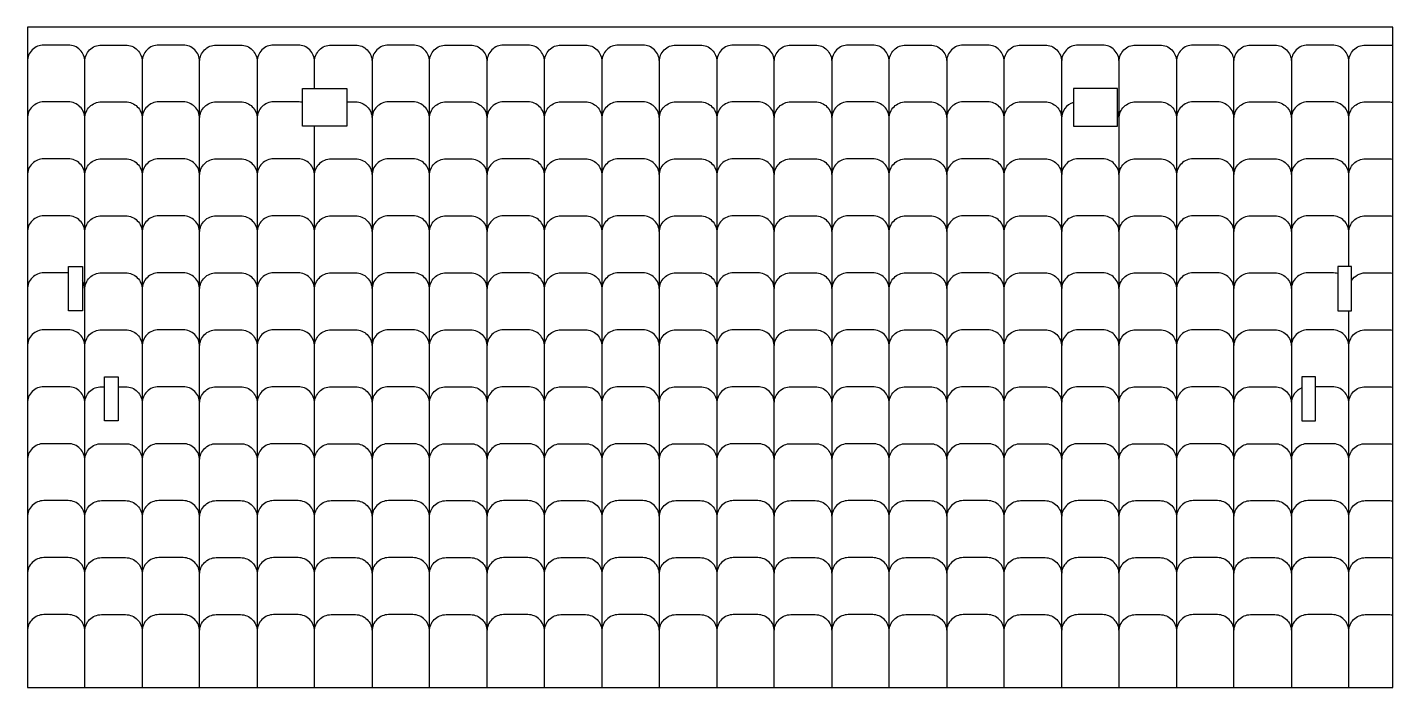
# Model space of a CAD drawing. Extents: x 450 to 4912, y 968 to 4415.
# Drawn here: x 3694 to 4885, y 3154 to 3730 of the extents above; entities that cross this region are included whole.
import ezdxf

# ---------------------------------------------------------------- set-up
doc = ezdxf.new("R2010")
doc.units = 0
doc.header["$MEASUREMENT"] = 0
doc.layers.add('LAYER1', color=18, linetype='CONTINUOUS')

msp = doc.modelspace()

# ---------------------------------------------------------------- linework, layer by layer
at = {"layer": 'LAYER1'}
for points in [[(3694.5, 3730.1), (3694.5, 3154.1), (4884.9, 3154.1), (4884.9, 3730.1)], [(3972.9, 3643.8), (3934.5, 3643.8), (3934.5, 3676.8), (3972.9, 3676.8)], [(4606.5, 3643.8), (4644.9, 3643.8), (4644.9, 3676.8), (4606.5, 3676.8)], [(3742.5, 3521.3), (3742.5, 3482.9), (3730.5, 3482.9), (3730.5, 3521.3)], [(4836.9, 3521.3), (4836.9, 3482.9), (4848.9, 3482.9), (4848.9, 3521.3)], [(3773.7, 3425.3), (3773.7, 3386.9), (3761.7, 3386.9), (3761.7, 3425.3)], [(4805.7, 3425.3), (4805.7, 3386.9), (4817.7, 3386.9), (4817.7, 3425.3)]]:
    msp.add_lwpolyline(points, close=True, dxfattribs=at)
for points in [[(3744.6, 3700.2, 0.414214), (3730.2, 3714.6), (3708.9, 3714.6, 0.414214), (3694.5, 3700.2)], [(3744.6, 3700.2, -0.414214), (3759, 3714.6), (3780.2, 3714.6, -0.414214), (3794.6, 3700.2)], [(3844.7, 3700.2, 0.414214), (3830.3, 3714.6), (3809, 3714.6, 0.414214), (3794.6, 3700.2)], [(3844.7, 3700.2, -0.414214), (3859.1, 3714.6), (3880.4, 3714.6, -0.414214), (3894.8, 3700.2)], [(3944.9, 3700.2, 0.414214), (3930.5, 3714.6), (3909.2, 3714.6, 0.414214), (3894.8, 3700.2)], [(3944.9, 3676.8), (3944.9, 3700.2, -0.414214), (3959.3, 3714.6), (3980.6, 3714.6, -0.414214), (3995, 3700.2)], [(4045.1, 3700.2, 0.414214), (4030.7, 3714.6), (4009.4, 3714.6, 0.414214), (3995, 3700.2)], [(4045.1, 3700.2, -0.414214), (4059.5, 3714.6), (4080.8, 3714.6, -0.414214), (4095.2, 3700.2)], [(4145.3, 3700.2, 0.414214), (4130.9, 3714.6), (4109.6, 3714.6, 0.414214), (4095.2, 3700.2)], [(4145.3, 3700.2, -0.414214), (4159.7, 3714.6), (4181, 3714.6, -0.414214), (4195.4, 3700.2)], [(4245.5, 3700.2, 0.414214), (4231.1, 3714.6), (4209.8, 3714.6, 0.414214), (4195.4, 3700.2)], [(4245.5, 3700.2, -0.414214), (4259.9, 3714.6), (4281.2, 3714.6, -0.414214), (4295.6, 3700.2)], [(4345.7, 3700.2, 0.414214), (4331.3, 3714.6), (4310, 3714.6, 0.414214), (4295.6, 3700.2)], [(4345.7, 3700.2, -0.414214), (4360.1, 3714.6), (4381.4, 3714.6, -0.414214), (4395.8, 3700.2)], [(4445.9, 3700.2, 0.414214), (4431.5, 3714.6), (4410.2, 3714.6, 0.414214), (4395.8, 3700.2)], [(4445.9, 3700.2, -0.414214), (4460.3, 3714.6), (4481.6, 3714.6, -0.414214), (4496, 3700.2)], [(4546.1, 3700.2, 0.414214), (4531.7, 3714.6), (4510.4, 3714.6, 0.414214), (4496, 3700.2)], [(4546.1, 3700.2, -0.414214), (4560.5, 3714.6), (4581.8, 3714.6, -0.414214), (4596.2, 3700.2)], [(4646.3, 3700.2, 0.414214), (4631.9, 3714.6), (4610.6, 3714.6, 0.414214), (4596.2, 3700.2)], [(4646.3, 3700.2, -0.414214), (4660.7, 3714.6), (4682, 3714.6, -0.414214), (4696.4, 3700.2)], [(4746.5, 3700.2, 0.414214), (4732.1, 3714.6), (4710.8, 3714.6, 0.414214), (4696.4, 3700.2)], [(4746.5, 3700.2, -0.414214), (4760.9, 3714.6), (4782.1, 3714.6, -0.414214), (4796.5, 3700.2)], [(4846.6, 3700.2, 0.414214), (4832.2, 3714.6), (4810.9, 3714.6, 0.414214), (4796.5, 3700.2)], [(4846.6, 3700.2, -0.414214), (4861, 3714.6), (4882.3, 3714.6, -0.043988), (4884.9, 3714.4)], [(3744.6, 3650.6, 0.414214), (3730.2, 3665), (3708.9, 3665, 0.414214), (3694.5, 3650.6)], [(3744.6, 3650.6, -0.414214), (3759, 3665), (3780.2, 3665, -0.414214), (3794.6, 3650.6)], [(3844.7, 3650.6, 0.414214), (3830.3, 3665), (3809, 3665, 0.414214), (3794.6, 3650.6)], [(3844.7, 3650.6, -0.414214), (3859.1, 3665), (3880.4, 3665, -0.414214), (3894.8, 3650.6)], [(3934.5, 3664.4, 0.069122), (3930.5, 3665), (3909.2, 3665, 0.414214), (3894.8, 3650.6)], [(3972.9, 3665), (3980.6, 3665, -0.414214), (3995, 3650.6)], [(4045.1, 3650.6, 0.414214), (4030.7, 3665), (4009.4, 3665, 0.414214), (3995, 3650.6)], [(4045.1, 3650.6, -0.414214), (4059.5, 3665), (4080.8, 3665, -0.414214), (4095.2, 3650.6)], [(4145.3, 3650.6, 0.414214), (4130.9, 3665), (4109.6, 3665, 0.414214), (4095.2, 3650.6)], [(4145.3, 3650.6, -0.414214), (4159.7, 3665), (4181, 3665, -0.414214), (4195.4, 3650.6)], [(4245.5, 3650.6, 0.414214), (4231.1, 3665), (4209.8, 3665, 0.414214), (4195.4, 3650.6)], [(4245.5, 3650.6, -0.414214), (4259.9, 3665), (4281.2, 3665, -0.414214), (4295.6, 3650.6)], [(4345.7, 3650.6, 0.414214), (4331.3, 3665), (4310, 3665, 0.414214), (4295.6, 3650.6)], [(4345.7, 3650.6, -0.414214), (4360.1, 3665), (4381.4, 3665, -0.414214), (4395.8, 3650.6)], [(4445.9, 3650.6, 0.414214), (4431.5, 3665), (4410.2, 3665, 0.414214), (4395.8, 3650.6)], [(4445.9, 3650.6, -0.414214), (4460.3, 3665), (4481.6, 3665, -0.414214), (4496, 3650.6)], [(4546.1, 3650.6, 0.414214), (4531.7, 3665), (4510.4, 3665, 0.414214), (4496, 3650.6)], [(4546.1, 3650.6, -0.414214), (4560.5, 3665), (4581.8, 3665, -0.414214), (4596.2, 3650.6)], [(4606.5, 3664.4, 0.331751), (4596.2, 3650.6)], [(4646.3, 3650.6, 0.111847), (4644.9, 3656.8)], [(4646.3, 3650.6, -0.414214), (4660.7, 3665), (4682, 3665, -0.414214), (4696.4, 3650.6)], [(4746.5, 3650.6, 0.414214), (4732.1, 3665), (4710.8, 3665, 0.414214), (4696.4, 3650.6)], [(4746.5, 3650.6, -0.414214), (4760.9, 3665), (4782.1, 3665, -0.414214), (4796.5, 3650.6)], [(4846.6, 3650.6, 0.414214), (4832.2, 3665), (4810.9, 3665, 0.414214), (4796.5, 3650.6)], [(4846.6, 3650.6, -0.414214), (4861, 3665), (4882.3, 3665, -0.043988), (4884.9, 3664.7)], [(3744.6, 3600.9, 0.414214), (3730.2, 3615.3), (3708.9, 3615.3, 0.414214), (3694.5, 3600.9)], [(3744.6, 3600.9, -0.414214), (3759, 3615.3), (3780.2, 3615.3, -0.414214), (3794.6, 3600.9)], [(3844.7, 3600.9, 0.414214), (3830.3, 3615.3), (3809, 3615.3, 0.414214), (3794.6, 3600.9)], [(3844.7, 3600.9, -0.414214), (3859.1, 3615.3), (3880.4, 3615.3, -0.414214), (3894.8, 3600.9)], [(3944.9, 3600.9, 0.414214), (3930.5, 3615.3), (3909.2, 3615.3, 0.414214), (3894.8, 3600.9)], [(3944.9, 3600.9, -0.414214), (3959.3, 3615.3), (3980.6, 3615.3, -0.414214), (3995, 3600.9)], [(4045.1, 3600.9, 0.414214), (4030.7, 3615.3), (4009.4, 3615.3, 0.414214), (3995, 3600.9)], [(4045.1, 3600.9, -0.414214), (4059.5, 3615.3), (4080.8, 3615.3, -0.414214), (4095.2, 3600.9)], [(4145.3, 3600.9, 0.414214), (4130.9, 3615.3), (4109.6, 3615.3, 0.414214), (4095.2, 3600.9)], [(4145.3, 3600.9, -0.414214), (4159.7, 3615.3), (4181, 3615.3, -0.414214), (4195.4, 3600.9)], [(4245.5, 3600.9, 0.414214), (4231.1, 3615.3), (4209.8, 3615.3, 0.414214), (4195.4, 3600.9)], [(4245.5, 3600.9, -0.414214), (4259.9, 3615.3), (4281.2, 3615.3, -0.414214), (4295.6, 3600.9)], [(4345.7, 3600.9, 0.414214), (4331.3, 3615.3), (4310, 3615.3, 0.414214), (4295.6, 3600.9)], [(4345.7, 3600.9, -0.414214), (4360.1, 3615.3), (4381.4, 3615.3, -0.414214), (4395.8, 3600.9)], [(4445.9, 3600.9, 0.414214), (4431.5, 3615.3), (4410.2, 3615.3, 0.414214), (4395.8, 3600.9)], [(4445.9, 3600.9, -0.414214), (4460.3, 3615.3), (4481.6, 3615.3, -0.414214), (4496, 3600.9)], [(4546.1, 3600.9, 0.414214), (4531.7, 3615.3), (4510.4, 3615.3, 0.414214), (4496, 3600.9)], [(4546.1, 3600.9, -0.414214), (4560.5, 3615.3), (4581.8, 3615.3, -0.414214), (4596.2, 3600.9)], [(4646.3, 3600.9, 0.414214), (4631.9, 3615.3), (4610.6, 3615.3, 0.414214), (4596.2, 3600.9)], [(4646.3, 3600.9, -0.414214), (4660.7, 3615.3), (4682, 3615.3, -0.414214), (4696.4, 3600.9)], [(4746.5, 3600.9, 0.414214), (4732.1, 3615.3), (4710.8, 3615.3, 0.414214), (4696.4, 3600.9)], [(4746.5, 3600.9, -0.414214), (4760.9, 3615.3), (4782.1, 3615.3, -0.414214), (4796.5, 3600.9)], [(4846.6, 3600.9, 0.414214), (4832.2, 3615.3), (4810.9, 3615.3, 0.414214), (4796.5, 3600.9)], [(4846.6, 3600.9, -0.414214), (4861, 3615.3), (4882.3, 3615.3, -0.043988), (4884.9, 3615)], [(3744.6, 3551.2, 0.414214), (3730.2, 3565.6), (3708.9, 3565.6, 0.414214), (3694.5, 3551.2)], [(3744.6, 3551.2, -0.414214), (3759, 3565.6), (3780.2, 3565.6, -0.414214), (3794.6, 3551.2)], [(3844.7, 3551.2, 0.414214), (3830.3, 3565.6), (3809, 3565.6, 0.414214), (3794.6, 3551.2)], [(3844.7, 3551.2, -0.414214), (3859.1, 3565.6), (3880.4, 3565.6, -0.414214), (3894.8, 3551.2)], [(3944.9, 3551.2, 0.414214), (3930.5, 3565.6), (3909.2, 3565.6, 0.414214), (3894.8, 3551.2)], [(3944.9, 3551.2, -0.414214), (3959.3, 3565.6), (3980.6, 3565.6, -0.414214), (3995, 3551.2)], [(4045.1, 3551.2, 0.414214), (4030.7, 3565.6), (4009.4, 3565.6, 0.414214), (3995, 3551.2)], [(4045.1, 3551.2, -0.414214), (4059.5, 3565.6), (4080.8, 3565.6, -0.414214), (4095.2, 3551.2)], [(4145.3, 3551.2, 0.414214), (4130.9, 3565.6), (4109.6, 3565.6, 0.414214), (4095.2, 3551.2)], [(4145.3, 3551.2, -0.414214), (4159.7, 3565.6), (4181, 3565.6, -0.414214), (4195.4, 3551.2)], [(4245.5, 3551.2, 0.414214), (4231.1, 3565.6), (4209.8, 3565.6, 0.414214), (4195.4, 3551.2)], [(4245.5, 3551.2, -0.414214), (4259.9, 3565.6), (4281.2, 3565.6, -0.414214), (4295.6, 3551.2)], [(4345.7, 3551.2, 0.414214), (4331.3, 3565.6), (4310, 3565.6, 0.414214), (4295.6, 3551.2)], [(4345.7, 3551.2, -0.414214), (4360.1, 3565.6), (4381.4, 3565.6, -0.414214), (4395.8, 3551.2)], [(4445.9, 3551.2, 0.414214), (4431.5, 3565.6), (4410.2, 3565.6, 0.414214), (4395.8, 3551.2)], [(4445.9, 3551.2, -0.414214), (4460.3, 3565.6), (4481.6, 3565.6, -0.414214), (4496, 3551.2)], [(4546.1, 3551.2, 0.414214), (4531.7, 3565.6), (4510.4, 3565.6, 0.414214), (4496, 3551.2)], [(4546.1, 3551.2, -0.414214), (4560.5, 3565.6), (4581.8, 3565.6, -0.414214), (4596.2, 3551.2)], [(4646.3, 3551.2, 0.414214), (4631.9, 3565.6), (4610.6, 3565.6, 0.414214), (4596.2, 3551.2)], [(4646.3, 3551.2, -0.414214), (4660.7, 3565.6), (4682, 3565.6, -0.414214), (4696.4, 3551.2)], [(4746.5, 3551.2, 0.414214), (4732.1, 3565.6), (4710.8, 3565.6, 0.414214), (4696.4, 3551.2)], [(4746.5, 3551.2, -0.414214), (4760.9, 3565.6), (4782.1, 3565.6, -0.414214), (4796.5, 3551.2)], [(4846.6, 3551.2, 0.414214), (4832.2, 3565.6), (4810.9, 3565.6, 0.414214), (4796.5, 3551.2)], [(4846.6, 3551.2, -0.414214), (4861, 3565.6), (4882.3, 3565.6, -0.043988), (4884.9, 3565.4)], [(3730.5, 3515.9, 0.005295), (3730.2, 3515.9), (3708.9, 3515.9, 0.414214), (3694.5, 3501.5)], [(3744.6, 3501.5, -0.414214), (3759, 3515.9), (3780.2, 3515.9, -0.414214), (3794.6, 3501.5)], [(3844.7, 3501.5, 0.414214), (3830.3, 3515.9), (3809, 3515.9, 0.414214), (3794.6, 3501.5)], [(3844.7, 3501.5, -0.414214), (3859.1, 3515.9), (3880.4, 3515.9, -0.414214), (3894.8, 3501.5)], [(3944.9, 3501.5, 0.414214), (3930.5, 3515.9), (3909.2, 3515.9, 0.414214), (3894.8, 3501.5)], [(3944.9, 3501.5, -0.414214), (3959.3, 3515.9), (3980.6, 3515.9, -0.414214), (3995, 3501.5)], [(4045.1, 3501.5, 0.414214), (4030.7, 3515.9), (4009.4, 3515.9, 0.414214), (3995, 3501.5)], [(4045.1, 3501.5, -0.414214), (4059.5, 3515.9), (4080.8, 3515.9, -0.414214), (4095.2, 3501.5)], [(4145.3, 3501.5, 0.414214), (4130.9, 3515.9), (4109.6, 3515.9, 0.414214), (4095.2, 3501.5)], [(4145.3, 3501.5, -0.414214), (4159.7, 3515.9), (4181, 3515.9, -0.414214), (4195.4, 3501.5)], [(4245.5, 3501.5, 0.414214), (4231.1, 3515.9), (4209.8, 3515.9, 0.414214), (4195.4, 3501.5)], [(4245.5, 3501.5, -0.414214), (4259.9, 3515.9), (4281.2, 3515.9, -0.414214), (4295.6, 3501.5)], [(4345.7, 3501.5, 0.414214), (4331.3, 3515.9), (4310, 3515.9, 0.414214), (4295.6, 3501.5)], [(4345.7, 3501.5, -0.414214), (4360.1, 3515.9), (4381.4, 3515.9, -0.414214), (4395.8, 3501.5)], [(4445.9, 3501.5, 0.414214), (4431.5, 3515.9), (4410.2, 3515.9, 0.414214), (4395.8, 3501.5)], [(4445.9, 3501.5, -0.414214), (4460.3, 3515.9), (4481.6, 3515.9, -0.414214), (4496, 3501.5)], [(4546.1, 3501.5, 0.414214), (4531.7, 3515.9), (4510.4, 3515.9, 0.414214), (4496, 3501.5)], [(4546.1, 3501.5, -0.414214), (4560.5, 3515.9), (4581.8, 3515.9, -0.414214), (4596.2, 3501.5)], [(4646.3, 3501.5, 0.414214), (4631.9, 3515.9), (4610.6, 3515.9, 0.414214), (4596.2, 3501.5)], [(4646.3, 3501.5, -0.414214), (4660.7, 3515.9), (4682, 3515.9, -0.414214), (4696.4, 3501.5)], [(4746.5, 3501.5, 0.414214), (4732.1, 3515.9), (4710.8, 3515.9, 0.414214), (4696.4, 3501.5)], [(4746.5, 3501.5, -0.414214), (4760.9, 3515.9), (4782.1, 3515.9, -0.414214), (4796.5, 3501.5)], [(4836.9, 3515.2, 0.081726), (4832.2, 3515.9), (4810.9, 3515.9, 0.414214), (4796.5, 3501.5)], [(4848.9, 3509.2, -0.257711), (4861, 3515.9), (4882.3, 3515.9, -0.043988), (4884.9, 3515.7)], [(3744.6, 3501.5, 0.137402), (3742.5, 3509)], [(3744.6, 3451.8, 0.414214), (3730.2, 3466.2), (3708.9, 3466.2, 0.414214), (3694.5, 3451.8)], [(3744.6, 3451.8, -0.414214), (3759, 3466.2), (3780.2, 3466.2, -0.414214), (3794.6, 3451.8)], [(3844.7, 3451.8, 0.414214), (3830.3, 3466.2), (3809, 3466.2, 0.414214), (3794.6, 3451.8)], [(3844.7, 3451.8, -0.414214), (3859.1, 3466.2), (3880.4, 3466.2, -0.414214), (3894.8, 3451.8)], [(3944.9, 3451.8, 0.414214), (3930.5, 3466.2), (3909.2, 3466.2, 0.414214), (3894.8, 3451.8)], [(3944.9, 3451.8, -0.414214), (3959.3, 3466.2), (3980.6, 3466.2, -0.414214), (3995, 3451.8)], [(4045.1, 3451.8, 0.414214), (4030.7, 3466.2), (4009.4, 3466.2, 0.414214), (3995, 3451.8)], [(4045.1, 3451.8, -0.414214), (4059.5, 3466.2), (4080.8, 3466.2, -0.414214), (4095.2, 3451.8)], [(4145.3, 3451.8, 0.414214), (4130.9, 3466.2), (4109.6, 3466.2, 0.414214), (4095.2, 3451.8)], [(4145.3, 3451.8, -0.414214), (4159.7, 3466.2), (4181, 3466.2, -0.414214), (4195.4, 3451.8)], [(4245.5, 3451.8, 0.414214), (4231.1, 3466.2), (4209.8, 3466.2, 0.414214), (4195.4, 3451.8)], [(4245.5, 3451.8, -0.414214), (4259.9, 3466.2), (4281.2, 3466.2, -0.414214), (4295.6, 3451.8)], [(4345.7, 3451.8, 0.414214), (4331.3, 3466.2), (4310, 3466.2, 0.414214), (4295.6, 3451.8)], [(4345.7, 3451.8, -0.414214), (4360.1, 3466.2), (4381.4, 3466.2, -0.414214), (4395.8, 3451.8)], [(4445.9, 3451.8, 0.414214), (4431.5, 3466.2), (4410.2, 3466.2, 0.414214), (4395.8, 3451.8)], [(4445.9, 3451.8, -0.414214), (4460.3, 3466.2), (4481.6, 3466.2, -0.414214), (4496, 3451.8)], [(4546.1, 3451.8, 0.414214), (4531.7, 3466.2), (4510.4, 3466.2, 0.414214), (4496, 3451.8)], [(4546.1, 3451.8, -0.414214), (4560.5, 3466.2), (4581.8, 3466.2, -0.414214), (4596.2, 3451.8)], [(4646.3, 3451.8, 0.414214), (4631.9, 3466.2), (4610.6, 3466.2, 0.414214), (4596.2, 3451.8)], [(4646.3, 3451.8, -0.414214), (4660.7, 3466.2), (4682, 3466.2, -0.414214), (4696.4, 3451.8)], [(4746.5, 3451.8, 0.414214), (4732.1, 3466.2), (4710.8, 3466.2, 0.414214), (4696.4, 3451.8)], [(4746.5, 3451.8, -0.414214), (4760.9, 3466.2), (4782.1, 3466.2, -0.414214), (4796.5, 3451.8)], [(4846.6, 3451.8, 0.414214), (4832.2, 3466.2), (4810.9, 3466.2, 0.414214), (4796.5, 3451.8)], [(4846.6, 3451.8, -0.414214), (4861, 3466.2), (4882.3, 3466.2, -0.043988), (4884.9, 3466)], [(3744.6, 3402.2, 0.414214), (3730.2, 3416.6), (3708.9, 3416.6, 0.414214), (3694.5, 3402.2)], [(3744.6, 3402.2, -0.414214), (3759, 3416.6), (3761.7, 3416.6)], [(3773.7, 3416.6), (3780.2, 3416.6, -0.414214), (3794.6, 3402.2)], [(3844.7, 3402.2, 0.414214), (3830.3, 3416.6), (3809, 3416.6, 0.414214), (3794.6, 3402.2)], [(3844.7, 3402.2, -0.414214), (3859.1, 3416.6), (3880.4, 3416.6, -0.414214), (3894.8, 3402.2)], [(3944.9, 3402.2, 0.414214), (3930.5, 3416.6), (3909.2, 3416.6, 0.414214), (3894.8, 3402.2)], [(3944.9, 3402.2, -0.414214), (3959.3, 3416.6), (3980.6, 3416.6, -0.414214), (3995, 3402.2)], [(4045.1, 3402.2, 0.414214), (4030.7, 3416.6), (4009.4, 3416.6, 0.414214), (3995, 3402.2)], [(4045.1, 3402.2, -0.414214), (4059.5, 3416.6), (4080.8, 3416.6, -0.414214), (4095.2, 3402.2)], [(4145.3, 3402.2, 0.414214), (4130.9, 3416.6), (4109.6, 3416.6, 0.414214), (4095.2, 3402.2)], [(4145.3, 3402.2, -0.414214), (4159.7, 3416.6), (4181, 3416.6, -0.414214), (4195.4, 3402.2)], [(4245.5, 3402.2, 0.414214), (4231.1, 3416.6), (4209.8, 3416.6, 0.414214), (4195.4, 3402.2)], [(4245.5, 3402.2, -0.414214), (4259.9, 3416.6), (4281.2, 3416.6, -0.414214), (4295.6, 3402.2)], [(4345.7, 3402.2, 0.414214), (4331.3, 3416.6), (4310, 3416.6, 0.414214), (4295.6, 3402.2)], [(4345.7, 3402.2, -0.414214), (4360.1, 3416.6), (4381.4, 3416.6, -0.414214), (4395.8, 3402.2)], [(4445.9, 3402.2, 0.414214), (4431.5, 3416.6), (4410.2, 3416.6, 0.414214), (4395.8, 3402.2)], [(4445.9, 3402.2, -0.414214), (4460.3, 3416.6), (4481.6, 3416.6, -0.414214), (4496, 3402.2)], [(4546.1, 3402.2, 0.414214), (4531.7, 3416.6), (4510.4, 3416.6, 0.414214), (4496, 3402.2)], [(4546.1, 3402.2, -0.414214), (4560.5, 3416.6), (4581.8, 3416.6, -0.414214), (4596.2, 3402.2)], [(4646.3, 3402.2, 0.414214), (4631.9, 3416.6), (4610.6, 3416.6, 0.414214), (4596.2, 3402.2)], [(4646.3, 3402.2, -0.414214), (4660.7, 3416.6), (4682, 3416.6, -0.414214), (4696.4, 3402.2)], [(4746.5, 3402.2, 0.414214), (4732.1, 3416.6), (4710.8, 3416.6, 0.414214), (4696.4, 3402.2)], [(4746.5, 3402.2, -0.414214), (4760.9, 3416.6), (4782.1, 3416.6, -0.414214), (4796.5, 3402.2)], [(4846.6, 3402.2, 0.414214), (4832.2, 3416.6), (4817.7, 3416.6)], [(4846.6, 3402.2, -0.414214), (4861, 3416.6), (4882.3, 3416.6, -0.043988), (4884.9, 3416.3)], [(4805.7, 3415.5, 0.307847), (4796.5, 3402.2)], [(3744.6, 3352.5, 0.414214), (3730.2, 3366.9), (3708.9, 3366.9, 0.414214), (3694.5, 3352.5)], [(3744.6, 3352.5, -0.414214), (3759, 3366.9), (3780.2, 3366.9, -0.414214), (3794.6, 3352.5)], [(3844.7, 3352.5, 0.414214), (3830.3, 3366.9), (3809, 3366.9, 0.414214), (3794.6, 3352.5)], [(3844.7, 3352.5, -0.414214), (3859.1, 3366.9), (3880.4, 3366.9, -0.414214), (3894.8, 3352.5)], [(3944.9, 3352.5, 0.414214), (3930.5, 3366.9), (3909.2, 3366.9, 0.414214), (3894.8, 3352.5)], [(3944.9, 3352.5, -0.414214), (3959.3, 3366.9), (3980.6, 3366.9, -0.414214), (3995, 3352.5)], [(4045.1, 3352.5, 0.414214), (4030.7, 3366.9), (4009.4, 3366.9, 0.414214), (3995, 3352.5)], [(4045.1, 3352.5, -0.414214), (4059.5, 3366.9), (4080.8, 3366.9, -0.414214), (4095.2, 3352.5)], [(4145.3, 3352.5, 0.414214), (4130.9, 3366.9), (4109.6, 3366.9, 0.414214), (4095.2, 3352.5)], [(4145.3, 3352.5, -0.414214), (4159.7, 3366.9), (4181, 3366.9, -0.414214), (4195.4, 3352.5)], [(4245.5, 3352.5, 0.414214), (4231.1, 3366.9), (4209.8, 3366.9, 0.414214), (4195.4, 3352.5)], [(4245.5, 3352.5, -0.414214), (4259.9, 3366.9), (4281.2, 3366.9, -0.414214), (4295.6, 3352.5)], [(4345.7, 3352.5, 0.414214), (4331.3, 3366.9), (4310, 3366.9, 0.414214), (4295.6, 3352.5)], [(4345.7, 3352.5, -0.414214), (4360.1, 3366.9), (4381.4, 3366.9, -0.414214), (4395.8, 3352.5)], [(4445.9, 3352.5, 0.414214), (4431.5, 3366.9), (4410.2, 3366.9, 0.414214), (4395.8, 3352.5)], [(4445.9, 3352.5, -0.414214), (4460.3, 3366.9), (4481.6, 3366.9, -0.414214), (4496, 3352.5)], [(4546.1, 3352.5, 0.414214), (4531.7, 3366.9), (4510.4, 3366.9, 0.414214), (4496, 3352.5)], [(4546.1, 3352.5, -0.414214), (4560.5, 3366.9), (4581.8, 3366.9, -0.414214), (4596.2, 3352.5)], [(4646.3, 3352.5, 0.414214), (4631.9, 3366.9), (4610.6, 3366.9, 0.414214), (4596.2, 3352.5)], [(4646.3, 3352.5, -0.414214), (4660.7, 3366.9), (4682, 3366.9, -0.414214), (4696.4, 3352.5)], [(4746.5, 3352.5, 0.414214), (4732.1, 3366.9), (4710.8, 3366.9, 0.414214), (4696.4, 3352.5)], [(4746.5, 3352.5, -0.414214), (4760.9, 3366.9), (4782.1, 3366.9, -0.414214), (4796.5, 3352.5)], [(4846.6, 3352.5, 0.414214), (4832.2, 3366.9), (4810.9, 3366.9, 0.414214), (4796.5, 3352.5)], [(4846.6, 3352.5, -0.414214), (4861, 3366.9), (4882.3, 3366.9, -0.043988), (4884.9, 3366.6)], [(3744.6, 3302.8, 0.414214), (3730.2, 3317.2), (3708.9, 3317.2, 0.414214), (3694.5, 3302.8)], [(3744.6, 3302.8, -0.414214), (3759, 3317.2), (3780.2, 3317.2, -0.414214), (3794.6, 3302.8)], [(3844.7, 3302.8, 0.414214), (3830.3, 3317.2), (3809, 3317.2, 0.414214), (3794.6, 3302.8)], [(3844.7, 3302.8, -0.414214), (3859.1, 3317.2), (3880.4, 3317.2, -0.414214), (3894.8, 3302.8)], [(3944.9, 3302.8, 0.414214), (3930.5, 3317.2), (3909.2, 3317.2, 0.414214), (3894.8, 3302.8)], [(3944.9, 3302.8, -0.414214), (3959.3, 3317.2), (3980.6, 3317.2, -0.414214), (3995, 3302.8)], [(4045.1, 3302.8, 0.414214), (4030.7, 3317.2), (4009.4, 3317.2, 0.414214), (3995, 3302.8)], [(4045.1, 3302.8, -0.414214), (4059.5, 3317.2), (4080.8, 3317.2, -0.414214), (4095.2, 3302.8)], [(4145.3, 3302.8, 0.414214), (4130.9, 3317.2), (4109.6, 3317.2, 0.414214), (4095.2, 3302.8)], [(4145.3, 3302.8, -0.414214), (4159.7, 3317.2), (4181, 3317.2, -0.414214), (4195.4, 3302.8)], [(4245.5, 3302.8, 0.414214), (4231.1, 3317.2), (4209.8, 3317.2, 0.414214), (4195.4, 3302.8)], [(4245.5, 3302.8, -0.414214), (4259.9, 3317.2), (4281.2, 3317.2, -0.414214), (4295.6, 3302.8)], [(4345.7, 3302.8, 0.414214), (4331.3, 3317.2), (4310, 3317.2, 0.414214), (4295.6, 3302.8)], [(4345.7, 3302.8, -0.414214), (4360.1, 3317.2), (4381.4, 3317.2, -0.414214), (4395.8, 3302.8)], [(4445.9, 3302.8, 0.414214), (4431.5, 3317.2), (4410.2, 3317.2, 0.414214), (4395.8, 3302.8)], [(4445.9, 3302.8, -0.414214), (4460.3, 3317.2), (4481.6, 3317.2, -0.414214), (4496, 3302.8)], [(4546.1, 3302.8, 0.414214), (4531.7, 3317.2), (4510.4, 3317.2, 0.414214), (4496, 3302.8)], [(4546.1, 3302.8, -0.414214), (4560.5, 3317.2), (4581.8, 3317.2, -0.414214), (4596.2, 3302.8)], [(4646.3, 3302.8, 0.414214), (4631.9, 3317.2), (4610.6, 3317.2, 0.414214), (4596.2, 3302.8)], [(4646.3, 3302.8, -0.414214), (4660.7, 3317.2), (4682, 3317.2, -0.414214), (4696.4, 3302.8)], [(4746.5, 3302.8, 0.414214), (4732.1, 3317.2), (4710.8, 3317.2, 0.414214), (4696.4, 3302.8)], [(4746.5, 3302.8, -0.414214), (4760.9, 3317.2), (4782.1, 3317.2, -0.414214), (4796.5, 3302.8)], [(4846.6, 3302.8, 0.414214), (4832.2, 3317.2), (4810.9, 3317.2, 0.414214), (4796.5, 3302.8)], [(4846.6, 3302.8, -0.414214), (4861, 3317.2), (4882.3, 3317.2, -0.043988), (4884.9, 3317)], [(3744.6, 3253.1, 0.414214), (3730.2, 3267.5), (3708.9, 3267.5, 0.414214), (3694.5, 3253.1)], [(3744.6, 3253.1, -0.414214), (3759, 3267.5), (3780.2, 3267.5, -0.414214), (3794.6, 3253.1)], [(3844.7, 3253.1, 0.414214), (3830.3, 3267.5), (3809, 3267.5, 0.414214), (3794.6, 3253.1)], [(3844.7, 3253.1, -0.414214), (3859.1, 3267.5), (3880.4, 3267.5, -0.414214), (3894.8, 3253.1)], [(3944.9, 3253.1, 0.414214), (3930.5, 3267.5), (3909.2, 3267.5, 0.414214), (3894.8, 3253.1)], [(3944.9, 3253.1, -0.414214), (3959.3, 3267.5), (3980.6, 3267.5, -0.414214), (3995, 3253.1)], [(4045.1, 3253.1, 0.414214), (4030.7, 3267.5), (4009.4, 3267.5, 0.414214), (3995, 3253.1)], [(4045.1, 3253.1, -0.414214), (4059.5, 3267.5), (4080.8, 3267.5, -0.414214), (4095.2, 3253.1)], [(4145.3, 3253.1, 0.414214), (4130.9, 3267.5), (4109.6, 3267.5, 0.414214), (4095.2, 3253.1)], [(4145.3, 3253.1, -0.414214), (4159.7, 3267.5), (4181, 3267.5, -0.414214), (4195.4, 3253.1)], [(4245.5, 3253.1, 0.414214), (4231.1, 3267.5), (4209.8, 3267.5, 0.414214), (4195.4, 3253.1)], [(4245.5, 3253.1, -0.414214), (4259.9, 3267.5), (4281.2, 3267.5, -0.414214), (4295.6, 3253.1)], [(4345.7, 3253.1, 0.414214), (4331.3, 3267.5), (4310, 3267.5, 0.414214), (4295.6, 3253.1)], [(4345.7, 3253.1, -0.414214), (4360.1, 3267.5), (4381.4, 3267.5, -0.414214), (4395.8, 3253.1)], [(4445.9, 3253.1, 0.414214), (4431.5, 3267.5), (4410.2, 3267.5, 0.414214), (4395.8, 3253.1)], [(4445.9, 3253.1, -0.414214), (4460.3, 3267.5), (4481.6, 3267.5, -0.414214), (4496, 3253.1)], [(4546.1, 3253.1, 0.414214), (4531.7, 3267.5), (4510.4, 3267.5, 0.414214), (4496, 3253.1)], [(4546.1, 3253.1, -0.414214), (4560.5, 3267.5), (4581.8, 3267.5, -0.414214), (4596.2, 3253.1)], [(4646.3, 3253.1, 0.414214), (4631.9, 3267.5), (4610.6, 3267.5, 0.414214), (4596.2, 3253.1)], [(4646.3, 3253.1, -0.414214), (4660.7, 3267.5), (4682, 3267.5, -0.414214), (4696.4, 3253.1)], [(4746.5, 3253.1, 0.414214), (4732.1, 3267.5), (4710.8, 3267.5, 0.414214), (4696.4, 3253.1)], [(4746.5, 3253.1, -0.414214), (4760.9, 3267.5), (4782.1, 3267.5, -0.414214), (4796.5, 3253.1)], [(4846.6, 3253.1, 0.414214), (4832.2, 3267.5), (4810.9, 3267.5, 0.414214), (4796.5, 3253.1)], [(4846.6, 3253.1, -0.414214), (4861, 3267.5), (4882.3, 3267.5, -0.043988), (4884.9, 3267.3)], [(3744.6, 3203.4, 0.414214), (3730.2, 3217.8), (3708.9, 3217.8, 0.414214), (3694.5, 3203.4)], [(3744.6, 3203.4, -0.414214), (3759, 3217.8), (3780.2, 3217.8, -0.414214), (3794.6, 3203.4)], [(3844.7, 3203.4, 0.414214), (3830.3, 3217.8), (3809, 3217.8, 0.414214), (3794.6, 3203.4)], [(3844.7, 3203.4, -0.414214), (3859.1, 3217.8), (3880.4, 3217.8, -0.414214), (3894.8, 3203.4)], [(3944.9, 3203.4, 0.414214), (3930.5, 3217.8), (3909.2, 3217.8, 0.414214), (3894.8, 3203.4)], [(3944.9, 3203.4, -0.414214), (3959.3, 3217.8), (3980.6, 3217.8, -0.414214), (3995, 3203.4)], [(4045.1, 3203.4, 0.414214), (4030.7, 3217.8), (4009.4, 3217.8, 0.414214), (3995, 3203.4)], [(4045.1, 3203.4, -0.414214), (4059.5, 3217.8), (4080.8, 3217.8, -0.414214), (4095.2, 3203.4)], [(4145.3, 3203.4, 0.414214), (4130.9, 3217.8), (4109.6, 3217.8, 0.414214), (4095.2, 3203.4)], [(4145.3, 3203.4, -0.414214), (4159.7, 3217.8), (4181, 3217.8, -0.414214), (4195.4, 3203.4)], [(4245.5, 3203.4, 0.414214), (4231.1, 3217.8), (4209.8, 3217.8, 0.414214), (4195.4, 3203.4)], [(4245.5, 3203.4, -0.414214), (4259.9, 3217.8), (4281.2, 3217.8, -0.414214), (4295.6, 3203.4)], [(4345.7, 3203.4, 0.414214), (4331.3, 3217.8), (4310, 3217.8, 0.414214), (4295.6, 3203.4)], [(4345.7, 3203.4, -0.414214), (4360.1, 3217.8), (4381.4, 3217.8, -0.414214), (4395.8, 3203.4)], [(4445.9, 3203.4, 0.414214), (4431.5, 3217.8), (4410.2, 3217.8, 0.414214), (4395.8, 3203.4)], [(4445.9, 3203.4, -0.414214), (4460.3, 3217.8), (4481.6, 3217.8, -0.414214), (4496, 3203.4)], [(4546.1, 3203.4, 0.414214), (4531.7, 3217.8), (4510.4, 3217.8, 0.414214), (4496, 3203.4)], [(4546.1, 3203.4, -0.414214), (4560.5, 3217.8), (4581.8, 3217.8, -0.414214), (4596.2, 3203.4)], [(4646.3, 3203.4, 0.414214), (4631.9, 3217.8), (4610.6, 3217.8, 0.414214), (4596.2, 3203.4)], [(4646.3, 3203.4, -0.414214), (4660.7, 3217.8), (4682, 3217.8, -0.414214), (4696.4, 3203.4)], [(4746.5, 3203.4, 0.414214), (4732.1, 3217.8), (4710.8, 3217.8, 0.414214), (4696.4, 3203.4)], [(4746.5, 3203.4, -0.414214), (4760.9, 3217.8), (4782.1, 3217.8, -0.414214), (4796.5, 3203.4)], [(4846.6, 3203.4, 0.414214), (4832.2, 3217.8), (4810.9, 3217.8, 0.414214), (4796.5, 3203.4)], [(4846.6, 3203.4, -0.414214), (4861, 3217.8), (4882.3, 3217.8, -0.043988), (4884.9, 3217.6)]]:
    msp.add_lwpolyline(points, format="xyb", dxfattribs=at)
for points in [[(3744.6, 3154.1), (3744.6, 3700.2)], [(3794.6, 3700.2), (3794.6, 3154.1)], [(3844.7, 3154.1), (3844.7, 3700.2)], [(3894.8, 3700.2), (3894.8, 3154.1)], [(3995, 3700.2), (3995, 3154.1)], [(4045.1, 3154.1), (4045.1, 3700.2)], [(4095.2, 3700.2), (4095.2, 3154.1)], [(4145.3, 3154.1), (4145.3, 3700.2)], [(4195.4, 3700.2), (4195.4, 3154.1)], [(4245.5, 3154.1), (4245.5, 3700.2)], [(4295.6, 3700.2), (4295.6, 3154.1)], [(4345.7, 3154.1), (4345.7, 3700.2)], [(4395.8, 3700.2), (4395.8, 3154.1)], [(4445.9, 3154.1), (4445.9, 3700.2)], [(4496, 3700.2), (4496, 3154.1)], [(4546.1, 3154.1), (4546.1, 3700.2)], [(4596.2, 3700.2), (4596.2, 3154.1)], [(4646.3, 3154.1), (4646.3, 3700.2)], [(4696.4, 3700.2), (4696.4, 3154.1)], [(4746.5, 3154.1), (4746.5, 3700.2)], [(4796.5, 3700.2), (4796.5, 3154.1)], [(4846.6, 3521.3), (4846.6, 3700.2)], [(3944.9, 3154.1), (3944.9, 3643.8)], [(4846.6, 3154.1), (4846.6, 3482.9)]]:
    msp.add_lwpolyline(points, dxfattribs=at)

doc.saveas('drawing.dxf')
